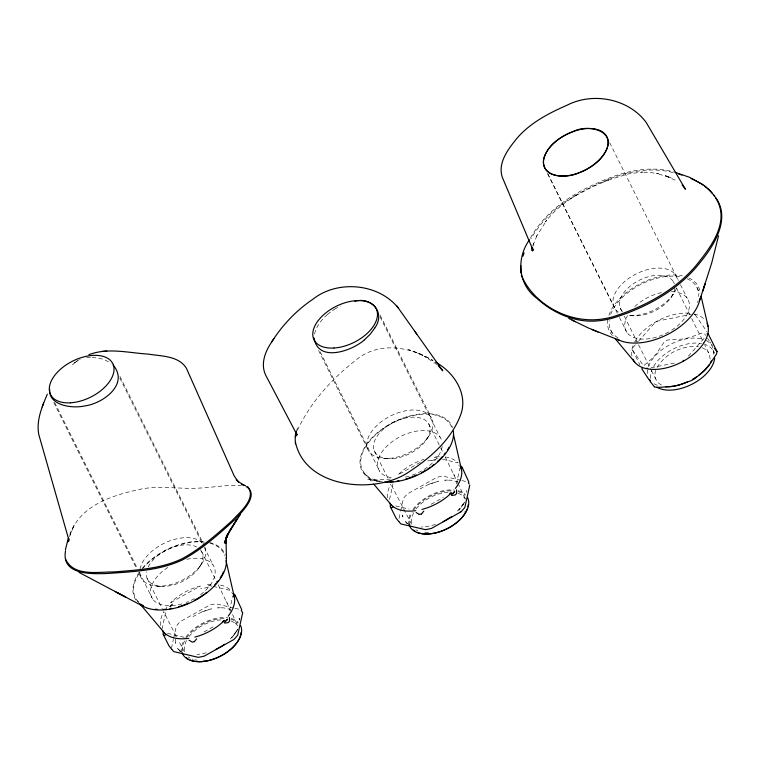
<?xml version="1.0" encoding="UTF-8"?>
<svg xmlns="http://www.w3.org/2000/svg" width="760" height="760" viewBox="0 0 760 760"><rect width="100%" height="100%" fill="white"/><g stroke="black" fill="none" stroke-linecap="round" stroke-linejoin="round"><path stroke-width="0.57" stroke-dasharray="3.8 2.85" d="M175.493 639.122L175.75 644.67L175.37 642.703M710.106 359.052L709.583 354.663L704.52 344.337M175.978 636.785L176.073 636.206M403.094 509.114L403.19 508.525M314.555 333.982C316.264 326.125 321.651 319.627 327.531 314.402M161.927 629.356L166.868 607.031M171.418 648.337L173.384 639.426M173.631 638.314L176.339 626.069A39.814 23.066 -26.5 0 1 180.3 621.575L209.693 605.064A39.814 23.066 -26.5 0 1 215.935 603.811L233.728 607.99M229.491 610.498L232.702 595.992M389.538 499.443L392.996 483.825M399.028 518.434L400.501 511.756M400.748 510.634L403.455 498.398A39.814 23.066 -26.5 0 1 407.417 493.905L436.81 477.384A39.814 23.066 -26.5 0 1 443.051 476.13L460.845 480.31M456.361 483.94L459.819 468.312M532.846 246.373L533.482 243.656L532.693 246.344M69.473 536.693L74.309 524.732L69.844 534.156M655.766 370.452C653.239 376.418 656.592 383.695 662.825 385.491M296.343 431.509L297.521 427.785L297.036 429.295M533.007 245.385L537.367 234.526L536.275 236.73L546.62 220.362L545.452 221.853C553.774 210.909 564.594 202.131 576.441 195.254C557.308 204.848 541.595 220.581 530.822 238.982M297.407 430.331C310.289 402.534 331.683 378.926 355.737 360.24C377.938 341.297 409.801 346.294 432.896 360.63M69.958 535.221C79.904 504.412 114.123 494.836 142.348 488.803C161.196 485.535 180.262 489.25 199.206 488.091C213.237 487.502 227.202 484.576 241.262 485.592M236.882 630.619L237.652 629.061M237.595 629.65L231.743 637.953L236.322 631.864M463.913 503.414L464.712 501.97M186.428 640.442L184.281 646.323L184.813 652.564L178.391 640.309M413.544 512.762L411.416 518.453L411.93 524.894L390.877 484.139M657.058 367.45C665.304 353.571 682.404 344.964 698.468 346.75M172.577 604.361L170.268 607.183M464.056 512.373L464.455 511.717M236.398 631.399L230.299 639.027M530.499 237.956C544.929 211.954 570.466 194.664 597.179 183.065C620.967 172.178 648.061 164.607 674.015 172.093M463.999 502.939L456.684 512.088M463.438 504.184L458.859 510.283L463.41 504.393M199.291 567.416L201.552 564.024M426.408 439.736L428.668 436.344M671.165 297.302L673.426 293.911M169.708 606.784L170.648 605.492M208.126 586.995L206.264 587.727A40.983 23.769 -26.5 0 0 204.126 588.154L200.63 588.591M435.242 459.315L433.38 460.047M169.869 606.679L172.444 603.658M416.119 508.829C423.966 499.367 435.803 493.25 448.029 492.176M189.002 636.5C196.821 627.019 208.677 620.901 220.903 619.846M635.369 344.784L633.042 347.415A40.527 23.465 -26.6 0 0 632.5 349.999L639.844 364.809M638.476 341.278L654.769 322.848A40.546 23.474 -26.5 0 1 658.198 320.938L691.163 314.327M688.341 356.155L704.634 337.734M75.297 362.206L70.822 366.367M327.57 314.374L331.047 311.609M644.147 365.284L651.586 358.957A62.871 42.028 -76.8 0 0 656.953 352.887L664.25 341.876A40.546 23.474 -26.5 0 1 667.679 339.957L681.397 339.15A62.861 46.407 12.5 0 0 689.833 337.469L701.784 333.127A40.527 23.465 -26.5 0 1 704.634 333.801L705.66 335.378M74.299 362.909L78.413 360.202M332.395 310.669L334.267 309.377M76.133 361.655L78.669 360.022M571.017 198.597L571.691 198.179M574.522 195.88C603.981 179.445 638.371 163.77 672.79 172.491M575.918 195.576L591.917 187.064L608.712 179.892L603.117 182.096M334.428 309.282L340.347 305.985M170.791 602.594L200.26 586.026A39.834 23.075 -26.5 0 0 170.791 602.594M420.261 462.355L397.908 474.924A39.834 23.075 -26.5 0 1 424.118 459.287M204.012 631.94L215.184 625.66M431.129 504.269L443.317 497.411M429.096 484.186L438.529 481.156L429.096 484.186L420.137 488.898M201.98 611.866L211.413 608.836L201.98 611.866L193.021 616.569M79.486 359.632L80.209 359.328M608.209 180.082L628.672 173.812L642.599 172.073L640.908 172.083L649.857 172.434L658.473 173.745L656.212 173.289L671.308 177.925L665.256 175.607L677.606 181.317M435.518 524.476L427.148 526.547L421.097 527.06M206.255 652.84L196.954 654.597M651.111 367.735L676.125 362.729M390.507 479.019L374.604 480.187L378.366 480.291L367.327 479.199L379.99 481.764A50.207 29.079 -26.5 0 1 381.188 429.666A50.207 29.079 -26.5 0 1 452.647 427.842M431.243 460.474L427.747 460.911M86.63 357.494L92.055 357.2M447.621 480.063L444.676 480.206L450.433 480.159L457.453 481.688M220.495 607.744L217.559 607.886L223.316 607.829L230.327 609.358M203.433 660.221L204.611 660.126M449.882 492.062L451.079 492.09M428.583 532.712L424.536 532.561M629.736 315.562L633.84 315.799M384.066 458.441L388.18 458.688M156.95 586.121L161.063 586.359M92.216 357.2L103.569 359.233L111.026 363.213M197.419 660.24L194.702 659.813M437.998 458.166L433.533 457.121A39.834 23.075 -26.5 0 1 439.707 456.646M442.462 459.211L458.071 462.878A39.834 23.075 -26.5 0 0 445.408 456.998M461.956 480.577L467.514 481.878M395.751 505.932L409.127 509.067M211.993 586.102L206.416 584.801A39.834 23.075 -26.5 0 1 212.582 584.317M213.113 586.369L230.954 590.558A39.834 23.075 -26.5 0 0 218.281 584.678M234.84 608.247L240.398 609.558M167.513 633.346L185.355 637.535M192.223 659.11L193.087 659.433M665.256 175.607L667.783 176.577M437.009 364.572L424.45 356.345L425.666 357.01L417.477 352.972L408.471 349.647L419.843 353.723L433.029 360.325M702.335 347.776L705.917 349.685L708.728 352.801M458.185 493.221L462.346 495.377L465.5 499.206M231.068 620.892L235.144 623M421.106 354.654L416.328 352.431L417.477 352.972M415.891 529.73L417.848 530.85M190.123 658.179L188.148 656.887M409.174 524.609L407.123 523.269M180.006 650.94L177.422 648.213L180.243 651.111M458.926 465.167L458.622 464.987M231.809 592.847L231.505 592.658M181.393 651.918L178.106 649.106L180.357 651.776M406.724 522.937L407.36 523.44L404.538 520.543L406.724 523.212M235.23 623.058L238.06 626.183L231.638 612.674M364.496 473.166L373.559 483.901M137.38 600.837L138.89 602.633M695.153 314.773L706.885 331.569M632.462 350.008L643.549 365.883M709.346 340.993L707.569 338.314M176.263 636.348L163.761 611.819M609.691 142.718L678.328 280.383M680.438 284.62L687.306 298.385M620.217 308.019L622.26 312.113M624.302 316.198L637.061 341.753M638.6 344.812L650.959 369.559M651.481 370.614L655.709 379.078M547.684 173.508L617.376 313.291M619.495 317.528L626.886 332.358M547.656 173.821L613.785 306.46M380.209 315.257L431.272 417.687M380.085 316.853L440.144 437.332M428.64 423.748L440.097 446.728M440.619 447.773L443.222 452.998M445.303 457.178L458.356 484.12M374.214 450.718L389.842 482.049M320.188 351.88L379.724 471.295M318.573 350.464L367.783 449.151M119.918 376.409L203.632 544.312M119.823 378.062L203.5 545.889M204.031 546.953L213.028 565.003M201.523 551.428L217.141 582.758M218.186 584.848L231.239 611.8M147.098 578.398L162.203 608.684M54.634 402.467L137.246 568.167M139.365 572.422L152.608 598.975M53.789 402.572L136.458 568.385M138.557 572.603L140.666 576.831M696.929 287.46L699.969 293.588M673.341 281.694L674.367 283.746M676.4 287.831L689.633 314.422M691.667 318.516L703.988 343.273M610.556 329.792L613.595 335.93M465.177 498.503L458.755 484.994M453.634 473.888L454.508 475.798M226.518 601.559L227.392 603.478M466.231 490.342L466.611 492.318M402.486 515.024L402.866 517L402.41 512.943M618.403 312.113A34.742 20.121 -26.5 0 1 634.591 274.74A34.742 20.121 -26.5 0 1 677.531 280.212M676.409 288.24A34.742 20.121 -26.5 0 1 627.522 315.352M674.747 287.793A29.678 17.185 -26.5 0 1 657.799 309.31A29.678 17.185 -26.5 0 1 628.472 314.877M622.497 311.467A29.678 17.185 -26.5 0 1 637.991 280.924A29.678 17.185 -26.5 0 1 674.206 283.565M706.106 340.508A35.549 20.596 -26.5 0 1 713.231 348.887L714.21 353.219A34.428 19.94 -26.5 0 0 705.251 344.508M713.535 350.455A35.549 20.596 -26.5 0 1 713.308 355.537M657.505 385.31A35.549 20.596 -26.5 0 1 652.736 382.897M647.444 373.492A35.549 20.596 -26.5 0 1 647.596 370.101M648.508 366.529A35.549 20.596 -26.5 0 1 702.639 339.159M650.731 378.461A34.428 19.94 -26.5 0 1 651.871 369.997M653.6 366.405A34.428 19.94 -26.5 0 1 701.518 343.52M687.049 278.758A48.108 27.873 -26.5 0 1 698.716 296.485M698.126 300.513A48.108 27.873 -26.5 0 1 697.547 302.594M637.839 341.876A48.108 27.873 -26.5 0 1 631.731 341.8M618.051 337.915A48.108 27.873 -26.5 0 1 609.235 320.596M610.679 314.431A48.108 27.873 -26.5 0 1 680.599 276.839M712.414 345.41A62.852 4.351 60.6 0 1 711.664 344.337M710.885 343.206A62.852 4.351 60.6 0 1 710.077 342.019M694.127 314.498A40.527 23.465 -26.6 0 1 695.048 314.744M688.826 277.96A49.799 28.851 -26.5 0 1 700.178 292.476M612.427 335.549A49.799 28.851 -26.5 0 1 607.848 319.599M608.903 315.372A49.799 28.851 -26.5 0 1 682.347 275.87M631.921 356.031A41.192 23.864 -26.5 0 1 633.298 344.992M635.217 341.069A41.192 23.864 -26.5 0 1 691.999 313.548M694.146 313.966A41.192 23.864 -26.5 0 1 704.188 319.172M671.403 291.612A34.742 20.121 -26.5 0 1 689.443 306.109A34.742 20.121 -26.5 0 1 669.674 331.426M668.695 331.987A34.742 20.121 -26.5 0 1 633.621 337.421A34.742 20.121 -26.5 0 1 627.532 315.628M634.809 306.517A34.742 20.121 -26.5 0 1 662.159 292.486M205.181 547.599A35.463 20.548 -26.5 0 1 176.025 582.892A35.463 20.548 -26.5 0 1 139.783 571.862M140.049 569.154A35.463 20.548 -26.5 0 1 166.991 541.994A35.463 20.548 -26.5 0 1 202.103 542.764M200.26 549.717A30.4 17.613 -26.5 0 1 179.094 582.939A30.4 17.613 -26.5 0 1 146.566 571.814M148.219 566.931A30.4 17.613 -26.5 0 1 196.659 546.991M182.505 650.987A31.578 18.297 -26.5 0 1 185.06 640.015M186.523 637.716A31.578 18.297 -26.5 0 1 224.798 618.478M230.888 619.295A31.578 18.297 -26.5 0 1 237.965 623.114M182.153 652.774A32.271 18.696 -26.5 0 1 183.844 640.385M185.763 637.25A32.271 18.696 -26.5 0 1 227.667 617.785M231.097 618.431A32.271 18.696 -26.5 0 1 238.326 622.326M209.931 543.191A49.486 28.662 -26.5 0 1 224.884 555.873M138.5 602.1A49.486 28.662 -26.5 0 1 140.059 572.024M142.225 569.145A49.486 28.662 -26.5 0 1 205.751 542.308M160.673 625.48A39.834 23.075 -26.5 0 1 163.695 611.8M136.002 600.2A50.207 29.089 -26.5 0 1 138.225 573.838M142.49 568.072A50.207 29.089 -26.5 0 1 203.1 541.462M209.598 542.507A50.207 29.089 -26.5 0 1 225.255 554.743M186.827 559.322A34.742 20.121 -26.5 0 1 214.405 567.625A34.742 20.121 -26.5 0 1 200.098 594.975M194.427 598.614A34.742 20.121 -26.5 0 1 186.209 602.442M181.982 603.848A34.742 20.121 -26.5 0 1 151.23 596.353A34.742 20.121 -26.5 0 1 168.311 567.112M442.206 446.063A34.742 20.121 -26.5 0 1 428.099 466.649M427.215 467.305A34.742 20.121 -26.5 0 1 422.522 470.373M421.543 470.934A34.742 20.121 -26.5 0 1 410.153 475.855M409.099 476.168A34.742 20.121 -26.5 0 1 402.8 477.565M391.267 477.669A34.742 20.121 -26.5 0 1 392.663 441.322A34.742 20.121 -26.5 0 1 441.835 440.895M410.106 525.226A31.578 18.297 -26.5 0 1 412.176 512.335M413.639 510.045A31.578 18.297 -26.5 0 1 451.924 490.798M458.005 491.615A31.578 18.297 -26.5 0 1 465.082 495.434M409.269 525.093A32.271 18.696 -26.5 0 1 410.96 512.706M412.88 509.58A32.271 18.696 -26.5 0 1 454.784 490.105M458.223 490.751A32.271 18.696 -26.5 0 1 465.443 494.646M431.224 460.57A41.002 23.636 -26.4 0 1 433.361 460.132M382.346 481.545A49.486 28.671 -26.5 0 1 380.627 430.635A49.486 28.671 -26.5 0 1 452 428.203M387.79 497.8A39.834 23.075 -26.5 0 1 390.811 484.12M239.172 618.288L239.495 619.998L239.172 618.288M389.5 458.365A35.463 20.539 -26.5 0 0 432.298 419.928A35.463 20.539 -26.5 0 0 378.005 424.46A35.463 20.539 -26.5 0 0 389.5 458.365M392.825 458.622A30.4 17.613 -26.5 0 0 429.514 425.666A30.4 17.613 -26.5 0 0 382.983 429.552A30.4 17.613 -26.5 0 0 392.825 458.622"/><path stroke-width="1.14" d="M68.695 540.683L68.742 538.659L68.77 541.206M520.799 265.677L520.847 272.945M314.079 337.981C317.937 363.08 352.117 350.911 364.344 339.901M65.512 550.962C60.933 575.861 93.651 574.085 109.525 573.363C134.225 571.577 160.018 570.57 182.761 559.759C202.217 549.024 219.023 534.147 235.315 519.175C241.794 511.964 260.062 494.684 246.041 486.486M296.039 433.323L296.267 431.67M532.475 248.425L532.161 250.705L532.532 247.741L532.475 250.885L532.37 247.788L532.769 250.543L532.171 247.389L533.017 250.069L502.236 177.099C497.572 162.526 508.44 148.817 517.085 138.13C530.356 122.768 548.834 113.183 567.159 105.165C593.18 91.798 628.786 98.762 646.247 122.531L685.406 189.25L682.138 184.898M65.379 549.86L68.314 538.251M295.697 436.753L296.039 434.995M295.839 433.067L295.155 436.582L295.393 443.878M227.268 534.337L225.539 542.317L226.584 535.686L225.995 543.533L226.062 541.452L226.442 558.476M242.659 612.797L237.747 635.056A39.805 23.066 -26.5 0 1 233.776 639.549L204.383 656.07A39.805 23.066 -26.5 0 1 198.141 657.324L173.679 651.577A39.795 23.056 -26.5 0 1 172.055 649.477M469.775 485.117L464.863 507.385A39.805 23.056 -26.5 0 1 460.883 511.869M718.551 235.79L711.645 263.216L699.751 300.2M226.698 536.408L224.418 543.058L228.864 531.839L225.378 540.54L227.791 534.432L226.594 536.997L236.74 519.517L229.653 530.784L240.435 514.453M67.488 542.364L68.115 540.341M47.329 394.136C42.018 406.818 36.024 420.679 38.826 434.673L68.647 539.172M702.658 291.337L705.042 283.936L703.466 288.828M522.984 256.196L524.115 252.862M42.256 406.875L43.605 403.123M374.747 328.044C385.909 312.844 371.716 296.495 354.873 301.283M529.473 239.827C516.173 258.153 517.911 284.563 536.864 298.291C553.403 313.481 575.89 323.228 598.614 320.796A58.092 32.984 -26.3 0 0 613.491 317.88C646.466 307.534 678.632 290.054 700.207 262.409C714.922 244.473 732.25 216.439 713.678 195.064M196.65 638.846L194.341 641.678M423.766 511.176L421.458 513.997M398.392 308.161C378.698 283.252 337.288 279.547 312.597 299.459C296.115 310.612 282.131 325.356 271.558 342.199C264.964 351.842 260.148 364.686 266.048 375.839L296.998 434.815L295.735 431.651L296.856 435.024L296.01 431.747L296.552 435.176L296.172 431.775L296.229 433.485M273.894 338.551L271.558 342.199M374.709 328.12L370.243 334.2L364.391 339.863M49.723 389.509C48.488 405.802 72.817 408.699 84.673 405.935C102.486 403.74 129.447 384.522 113.23 365.142M232.93 593.484L234.46 594.339A40.879 23.683 -26.6 0 1 235.239 595.45L234.156 596.457M460.047 465.804L461.577 466.659A40.992 23.731 -26.3 0 1 462.337 467.78L461.272 468.777M224.228 622.573L227.648 619.2L226.024 620.739M451.354 494.893L454.765 491.53L453.14 493.069M165.832 634.856L164.017 635.483A40.936 23.702 -26.3 0 1 163.248 634.372L163.125 630.981M392.948 507.186L391.134 507.813A40.936 23.712 -26.4 0 1 390.355 506.701L390.241 503.31M224.589 644.252L221.844 646.123M451.706 516.572L443.07 521.759M221.141 646.579L215.954 649.429M222.3 621.661L224.333 620.521A39.834 23.075 -26.5 0 1 194.864 637.089M449.416 493.981L451.449 492.841A39.834 23.075 -26.5 0 1 421.981 509.409M460.883 511.869L431.499 528.39A39.805 23.056 -26.5 0 1 425.286 529.635L400.795 523.896A39.805 23.056 -26.5 0 1 399.171 521.797M88.853 354.711C107.968 347.349 128.611 352.953 148.305 354.103C161.32 356.288 178.771 355.613 186.475 368.419L234.222 475.969L238.535 482.106L236.198 479.608L237.225 480.709M106.78 351.053L101.897 351.433M657.181 387.438L670.909 386.631A62.843 46.407 12.5 0 0 679.345 384.969L691.296 380.608A40.536 23.465 -26.5 0 0 694.707 378.68L703.779 371.203A62.871 42.009 -76.8 0 0 709.137 365.123L716.452 354.122A40.517 23.465 -26.5 0 0 717.012 351.528L708.063 333.564M451.82 495.406L455.316 494.959A40.983 23.683 -26.6 0 0 456.627 493.411M224.703 623.077L228.2 622.639A41.05 23.788 -26.5 0 0 229.548 621.1L229.416 617.49M674.937 172.33L689.5 177.261L702.99 184.67A125.324 75.886 -29.8 0 1 711.35 192.185L714.419 195.975M678.556 174.011L681.9 175.018M245.451 485.592L241.784 484.262L243.817 485.241L237.462 480.956M619.324 340.262L588.677 328.12L572.1 320.102M591.688 329.403L597.996 332.063M691.115 178.562L696.531 181.184M568.746 318.392L575.339 321.736M117.572 592.866L125.884 597.198L78.993 572.385M141.901 605.653L115.349 591.669M419.32 514.425L416.147 512.515M697.395 181.63L700.549 183.464M435.66 362.235C453.368 371.849 467.827 393.005 461.111 413.611C452.209 438.567 431.395 457.159 409.783 471.342C376.551 495.131 305.226 488.765 295.478 442.215M701.337 183.986L702.914 185.041M189.031 640.195L192.204 642.105A40.974 23.721 -26.5 0 0 194.351 641.639M247.655 486.647C257.108 498.427 239.428 512.42 232.18 520.581C216.59 534.498 200.744 548.558 182.314 558.619C161.091 568.841 137.018 570.047 113.924 571.938C97.916 571.767 73.492 576.954 65.474 558.923M438.102 365.512L442.776 370.804L396.653 305.7M374.309 484.794L391.675 505.372M139.65 603.525L164.559 633.042M634.686 362.073L615.011 338.513M398.829 521.588L395.988 518.006L390.355 506.701M171.713 649.268L168.872 645.677L163.239 634.372M717.022 351.528L715.844 350.075M654.332 386.773L650.55 381.862M714.59 348.45L715.226 349.286M414.741 331.265L416.736 334.106M647.491 377.483L641.953 369.027A40.536 23.465 -26.5 0 1 642.105 368.191M715.758 198.094C730.806 221.701 710.419 247.655 695.856 265.743C674.462 290.899 644.053 306.812 613.006 316.74A57.883 32.87 -26.3 0 1 598.196 319.523C567.236 322.344 533.653 304.123 521.322 275.262M462.346 467.77L468.92 482.182M235.23 595.45L241.803 609.862M701.109 296.305L708.082 326.486M453.397 434.102L461.567 469.965M226.014 560.623L234.45 597.635M456.532 489.81L456.684 493.42M296.172 431.775L296.352 433.447M714.656 357.979A34.428 19.94 -26.5 0 1 691.799 384.313A34.428 19.94 -26.5 0 1 656.82 387.191M711.398 360.962A35.549 20.596 -26.5 0 1 710.4 362.805M709.232 364.648A35.549 20.596 -26.5 0 1 699.067 375.041M696.939 376.57A35.549 20.596 -26.5 0 1 692.408 379.392M687.61 381.815A35.549 20.596 -26.5 0 1 665.656 386.678M650.341 380.693A35.549 20.596 -26.5 0 1 649.401 379.43M657.239 387.438A40.517 23.465 -26.5 0 1 654.389 386.773M707.38 333.365A40.517 23.465 -26.5 0 1 707.189 334.229M684.123 360.306A40.517 23.465 -26.5 0 1 682.983 360.952M647.748 368.429A40.517 23.465 -26.5 0 1 646.779 368.229M707.066 323.294A41.192 23.864 -26.5 0 1 679.953 362.957A41.192 23.864 -26.5 0 1 632.938 359.224M700.026 298.471A49.799 28.851 -26.5 0 1 666.339 335.084A49.799 28.851 -26.5 0 1 617.158 339.15M650.494 381.738A62.852 4.361 60.6 0 1 647.434 377.349M704.491 186.105A125.58 76.047 -29.8 0 1 706.705 187.862M707.427 188.47A125.58 76.047 -29.8 0 1 712.082 193.087M241.148 632.253A31.578 18.297 -26.5 0 1 197.372 661.599M196.469 661.523A31.578 18.297 -26.5 0 1 190.038 659.946M188.062 658.939A31.578 18.297 -26.5 0 1 186.343 657.713M240.625 625.613A32.271 18.696 -26.5 0 1 218.528 657.048A32.271 18.696 -26.5 0 1 182.153 652.774M241.271 610.584A39.805 23.066 -26.5 0 1 242.668 612.807M233.196 593.76A39.834 23.075 -26.5 0 1 228.256 616.084M188.708 638.314A39.834 23.075 -26.5 0 1 164.169 632.567M223.392 572.014A49.486 28.662 -26.5 0 1 222.48 573.952M221.977 574.921A49.486 28.662 -26.5 0 1 220.248 577.837M218.215 580.735A49.486 28.662 -26.5 0 1 217.094 582.169M215.906 583.585A49.486 28.662 -26.5 0 1 214.643 585M206.625 592.363A49.486 28.662 -26.5 0 1 204.991 593.617M203.319 594.833A49.486 28.662 -26.5 0 1 194.322 600.343M188.575 603.126A49.486 28.662 -26.5 0 1 185.639 604.342M184.651 604.722A49.486 28.662 -26.5 0 1 181.688 605.777M180.69 606.1A49.486 28.662 -26.5 0 1 178.714 606.708M171.807 608.38A49.486 28.662 -26.5 0 1 169.86 608.722M166.022 609.216A49.486 28.662 -26.5 0 1 163.21 609.434M157.51 609.415A49.486 28.662 -26.5 0 1 155.23 609.216M143.469 605.777A49.486 28.662 -26.5 0 1 141.151 604.342M226.138 557.954A50.207 29.089 -26.5 0 1 194.56 600.694A50.207 29.089 -26.5 0 1 139.46 603.906M468.264 504.573A31.578 18.297 -26.5 0 1 467.913 506.758M467.229 509.01A31.578 18.297 -26.5 0 1 424.479 533.919M423.586 533.843A31.578 18.297 -26.5 0 1 417.154 532.275M415.169 531.259A31.578 18.297 -26.5 0 1 413.459 530.043M467.742 497.933A32.271 18.696 -26.5 0 1 445.645 529.378A32.271 18.696 -26.5 0 1 409.269 525.093M468.359 482.875A39.805 23.056 -26.5 0 1 469.119 483.958M421.382 513.997A40.983 23.683 -26.6 0 1 419.235 514.425M460.313 466.079A39.834 23.075 -26.5 0 1 455.382 488.404M415.815 510.644A39.834 23.075 -26.5 0 1 391.286 504.877M449.094 447.25A49.486 28.671 -26.5 0 1 447.365 450.158M445.331 453.055A49.486 28.671 -26.5 0 1 444.21 454.49M442.396 456.617A49.486 28.671 -26.5 0 1 437.608 461.434M433.751 464.692A49.486 28.671 -26.5 0 1 432.117 465.937M430.435 467.162A49.486 28.671 -26.5 0 1 427.832 468.92M426.046 470.041A49.486 28.671 -26.5 0 1 421.439 472.673M416.66 475.009A49.486 28.671 -26.5 0 1 412.756 476.662M411.768 477.042A49.486 28.671 -26.5 0 1 408.804 478.106M407.816 478.43A49.486 28.671 -26.5 0 1 405.83 479.037M398.924 480.7A49.486 28.671 -26.5 0 1 396.976 481.042M393.138 481.545A49.486 28.671 -26.5 0 1 390.327 481.755M453.387 431.119A50.207 29.079 -26.5 0 1 432.364 466.288A50.207 29.079 -26.5 0 1 384.493 482.239M543.609 159.4C541.244 178.115 566.808 178.666 578.854 172.862C589.598 168.701 599.83 161.766 605.558 151.525C617.234 130.663 587.822 123.728 573.524 131.432C560.623 136.306 547.209 145.293 543.609 159.4M564.585 175.978A34.742 20.121 -26.5 0 0 607.677 138.871A34.742 20.121 -26.5 0 0 555.085 142.006A34.742 20.121 -26.5 0 0 564.585 175.978M70.471 402.809A34.742 20.121 -26.5 0 0 113.563 365.693A34.742 20.121 -26.5 0 0 60.971 368.828A34.742 20.121 -26.5 0 0 70.471 402.809M333.934 348.023A34.742 20.121 -26.5 0 0 377.026 310.916A34.742 20.121 -26.5 0 0 324.434 314.051A34.742 20.121 -26.5 0 0 333.934 348.023"/></g></svg>
